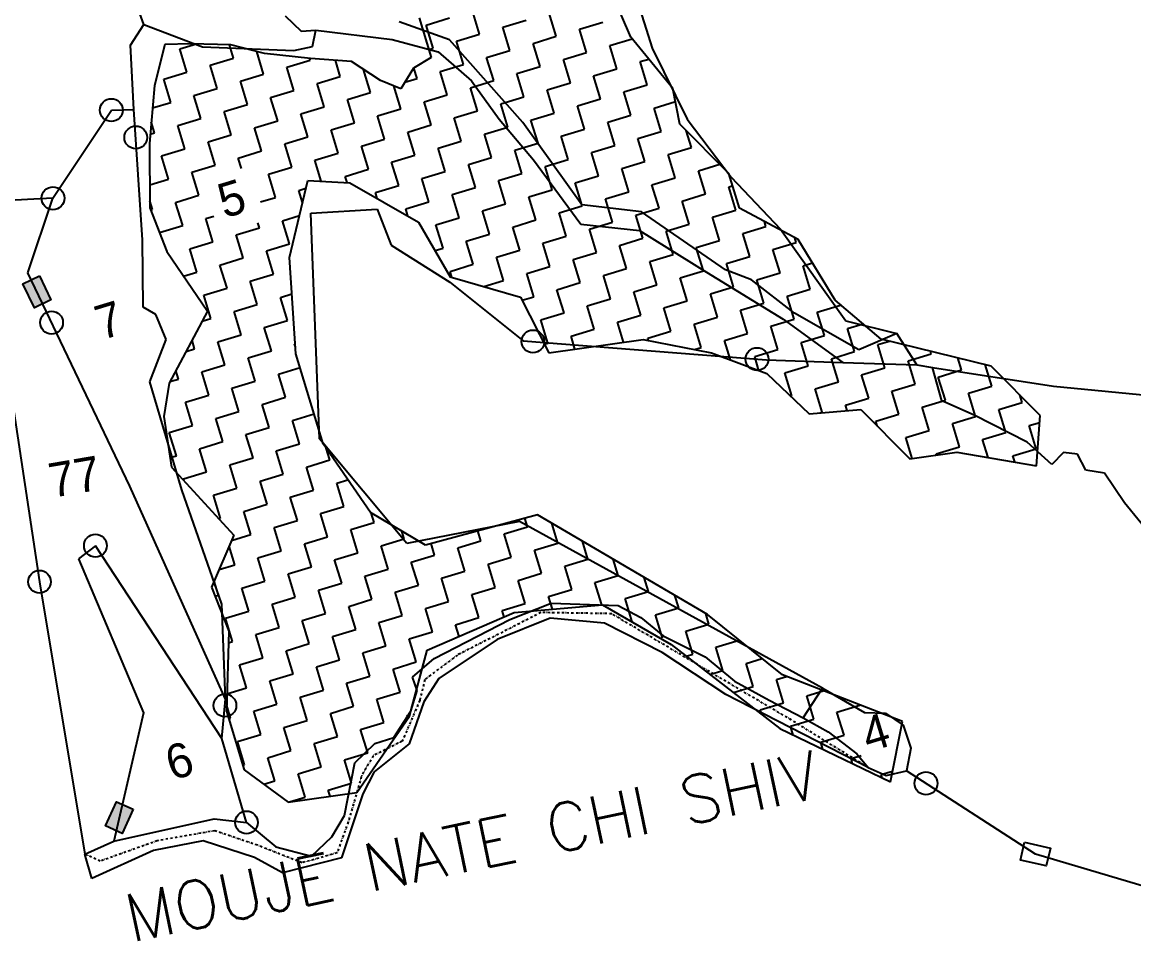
# Model space of a CAD drawing. Header units: metres. Extents: x 321628 to 324492, y 1843491 to 1846201.
# Drawn here: x 322036 to 322760, y 1843531 to 1844130 of the extents above; entities that cross this region are included whole.
import ezdxf

# ---------------------------------------------------------------- set-up
doc = ezdxf.new("R2010")
doc.units = ezdxf.units.M
doc.header["$LTSCALE"] = 0.3
doc.linetypes.add('DASHDOT', pattern=[1, 0.5, -0.25, 0, -0.25])
for name, color, linetype in [('OFF', 1, 'Continuous'), ('POLY_HATCH', 12, 'Continuous'), ('POLY_PARCEL', 6, 'Continuous'), ('POLY_WATER', 4, 'Continuous'), ('TEXT_MAPOUT', 7, 'Continuous'), ('TEXT_PARCEL', 7, 'Continuous'), ('V_BOUND_LINE', 7, 'Continuous'), ('V_BOUND_STREAM_LINE', 7, 'DASHDOT')]:
    doc.layers.add(name, color=color, linetype=linetype)
doc.styles.get("Standard").update_dxf_attribs({"font": 'simplex.shx'})
doc.styles.add('TEXT_MAP', font='', dxfattribs={"height": 2.5})
doc.styles.get('TEXT_MAP').set_extended_font_data('Kruti Dev 050')

msp = doc.modelspace()

# ---------------------------------------------------------------- hatches: boundary and pattern name
for points in [[(322043.55, 1843943.47), (322054.37, 1843948.64), (322046.89, 1843964.28), (322036.08, 1843959.11)], [(322089.83, 1843605.95), (322100.75, 1843601.02), (322107.88, 1843616.81), (322096.96, 1843621.74)]]:
    msp.add_hatch(color=256).paths.add_polyline_path(points)

# ---------------------------------------------------------------- linework, layer by layer
for points in [[(322046.89, 1843964.28), (322054.37, 1843948.64), (322043.55, 1843943.47), (322036.08, 1843959.11)], [(322107.88, 1843616.81), (322100.75, 1843601.02), (322089.83, 1843605.95), (322096.96, 1843621.74)], [(322688.76, 1843595.44), (322705.65, 1843591.6), (322702.99, 1843579.91), (322686.1, 1843583.76)]]:
    msp.add_lwpolyline(points, close=True)
for centre in [(322093.7, 1844072.33), (322109.62, 1844054.49), (322055.66, 1844014.88), (322054.78, 1843933.88), (322368.43, 1843921.62), (322514.45, 1843910.1), (322083.31, 1843788.56), (322046.89, 1843765.08), (322167.72, 1843684.49), (322624.57, 1843633.73), (322181.78, 1843608.27)]:
    msp.add_circle(centre, 7.42)
at = {"layer": 'OFF'}
msp.add_line((322080.92, 1843571.69), (322076.46, 1843587.62), dxfattribs=at)
at = {"layer": 'POLY_HATCH'}
for p, q in [((322432.27, 1844119.88), (322415.47, 1844159.09)), ((322294.39, 1844132.52), (322302.22, 1844106.68)), ((322128.48, 1844115.04), (322121.77, 1844088.4)), ((322145.31, 1844115.59), (322128.48, 1844115.04)), ((322171.6, 1844114.87), (322145.31, 1844115.59)), ((322193.58, 1844109.22), (322171.6, 1844114.87)), ((322459.67, 1844086.35), (322432.27, 1844119.88)), ((322223.51, 1844105.99), (322193.58, 1844109.22)), ((322250.19, 1844103.94), (322223.51, 1844105.99)), ((322302.22, 1844106.68), (322290.62, 1844099.55)), ((322269.14, 1844091.59), (322250.19, 1844103.94)), ((322290.62, 1844099.55), (322282.36, 1844086.19)), ((322282.36, 1844086.19), (322269.14, 1844091.59)), ((322121.77, 1844088.4), (322118.48, 1844050.49)), ((322464.24, 1844063.13), (322459.67, 1844086.35)), ((322496.15, 1844030.96), (322464.24, 1844063.13)), ((322118.48, 1844050.49), (322118.81, 1844008.75)), ((322209.8, 1843976.21), (322221.65, 1844026.55)), ((322221.65, 1844026.55), (322249.19, 1844025.05)), ((322502.98, 1844008.42), (322496.15, 1844030.96)), ((322249.19, 1844025.05), (322293.95, 1843999.24)), ((322118.81, 1844008.75), (322129.94, 1843980.13)), ((322541.18, 1843988), (322502.98, 1844008.42)), ((322293.95, 1843999.24), (322314.58, 1843963.66)), ((322565.43, 1843948.59), (322541.18, 1843988)), ((322129.94, 1843980.13), (322156.45, 1843941.41)), ((322214.02, 1843913.51), (322209.8, 1843976.21)), ((322314.58, 1843963.66), (322360.44, 1843950.48)), ((322360.44, 1843950.48), (322378.82, 1843914.21)), ((322595.29, 1843923.18), (322565.43, 1843948.59)), ((322156.45, 1843941.41), (322131.28, 1843894.41)), ((322378.82, 1843914.21), (322440.2, 1843922.96)), ((322440.2, 1843922.96), (322484.7, 1843914.29)), ((322667.13, 1843905.57), (322595.29, 1843923.18)), ((322231.77, 1843854.9), (322214.02, 1843913.51)), ((322484.7, 1843914.29), (322520.85, 1843900.63)), ((322699.04, 1843873.4), (322667.13, 1843905.57)), ((322520.85, 1843900.63), (322548.46, 1843874.54)), ((322131.28, 1843894.41), (322127.88, 1843872.65)), ((322548.46, 1843874.54), (322582.09, 1843877.35)), ((322582.09, 1843877.35), (322614, 1843845.18)), ((322127.88, 1843872.65), (322132.93, 1843839.73)), ((322696.63, 1843840.68), (322699.04, 1843873.4)), ((322262.58, 1843810.1), (322231.77, 1843854.9)), ((322614, 1843845.18), (322644.69, 1843849.55)), ((322644.69, 1843849.55), (322696.63, 1843840.68)), ((322132.93, 1843839.73), (322173.45, 1843795.4)), ((322298.53, 1843789), (322262.58, 1843810.1)), ((322371.4, 1843808.61), (322298.53, 1843789)), ((322482.18, 1843743.73), (322371.4, 1843808.61)), ((322173.45, 1843795.4), (322159.08, 1843761.52)), ((322159.08, 1843761.52), (322170.21, 1843732.9)), ((322299.6, 1843720.42), (322356.2, 1843744.95)), ((322356.2, 1843744.95), (322413.76, 1843750.08)), ((322413.76, 1843750.08), (322458.52, 1843724.26)), ((322531.04, 1843704.39), (322482.18, 1843743.73)), ((322170.21, 1843732.9), (322168.76, 1843680.79)), ((322458.52, 1843724.26), (322529.31, 1843669.42)), ((322287.96, 1843677.52), (322299.6, 1843720.42)), ((322609.22, 1843673.94), (322531.04, 1843704.39)), ((322168.76, 1843680.79), (322180.36, 1843642.47)), ((322253.77, 1843627.79), (322287.96, 1843677.52)), ((322601.41, 1843634.66), (322609.22, 1843673.94)), ((322529.31, 1843669.42), (322601.41, 1843634.66)), ((322180.36, 1843642.47), (322208.86, 1843621.57)), ((322208.86, 1843621.57), (322253.77, 1843627.79))]:
    msp.add_line(p, q, dxfattribs=at)
at = {"layer": 'POLY_HATCH', "linetype": 'Continuous'}
for p, q in [((322333.71, 1844121.78), (322329.12, 1844136.91)), ((322383.68, 1844120.4), (322379.1, 1844135.53)), ((322298.86, 1844127.74), (322313.99, 1844132.33)), ((322303.44, 1844112.61), (322298.86, 1844127.74)), ((322348.84, 1844126.36), (322363.97, 1844130.94)), ((322398.81, 1844124.98), (322413.95, 1844129.56)), ((322318.58, 1844117.19), (322333.71, 1844121.78)), ((322353.42, 1844111.23), (322348.84, 1844126.36)), ((322368.55, 1844115.81), (322383.68, 1844120.4)), ((322403.4, 1844109.85), (322398.81, 1844124.98)), ((322138.38, 1844112.17), (322149.3, 1844115.48)), ((322173.23, 1844106.21), (322170.6, 1844114.89)), ((322323.16, 1844102.06), (322318.58, 1844117.19)), ((322373.14, 1844100.68), (322368.55, 1844115.81)), ((322418.53, 1844114.43), (322433.12, 1844118.85)), ((322423.11, 1844099.3), (322418.53, 1844114.43)), ((322142.97, 1844097.04), (322138.38, 1844112.17)), ((322158.1, 1844101.62), (322173.23, 1844106.21)), ((322192.94, 1844095.66), (322188.43, 1844110.54)), ((322223.21, 1844104.83), (322222.83, 1844106.07)), ((322300.67, 1844111.77), (322303.44, 1844112.61)), ((322338.29, 1844106.65), (322353.42, 1844111.23)), ((322342.87, 1844091.52), (322338.29, 1844106.65)), ((322388.27, 1844105.27), (322403.4, 1844109.85)), ((322162.68, 1844086.49), (322158.1, 1844101.62)), ((322208.07, 1844100.24), (322223.21, 1844104.83)), ((322212.66, 1844085.11), (322208.07, 1844100.24)), ((322242.92, 1844094.28), (322239.75, 1844104.75)), ((322262.63, 1844083.73), (322258.07, 1844098.81)), ((322292.9, 1844092.9), (322290.84, 1844099.68)), ((322308.03, 1844097.48), (322323.16, 1844102.06)), ((322358, 1844096.1), (322373.14, 1844100.68)), ((322392.85, 1844090.13), (322388.27, 1844105.27)), ((322407.98, 1844094.72), (322423.11, 1844099.3)), ((322438.24, 1844103.88), (322443.94, 1844105.61)), ((322442.83, 1844088.75), (322438.24, 1844103.88)), ((322127.84, 1844092.46), (322142.97, 1844097.04)), ((322132.42, 1844077.33), (322127.84, 1844092.46)), ((322177.81, 1844091.08), (322192.94, 1844095.66)), ((322227.79, 1844089.7), (322242.92, 1844094.28)), ((322285.03, 1844090.52), (322292.9, 1844092.9)), ((322312.61, 1844082.35), (322308.03, 1844097.48)), ((322327.74, 1844086.93), (322342.87, 1844091.52)), ((322362.59, 1844080.97), (322358, 1844096.1)), ((322412.56, 1844079.59), (322407.98, 1844094.72)), ((322147.55, 1844081.91), (322162.68, 1844086.49)), ((322182.4, 1844075.95), (322177.81, 1844091.08)), ((322197.53, 1844080.53), (322212.66, 1844085.11)), ((322232.37, 1844074.56), (322227.79, 1844089.7)), ((322282.35, 1844073.18), (322277.85, 1844088.03)), ((322332.32, 1844071.8), (322327.74, 1844086.93)), ((322377.72, 1844085.55), (322392.85, 1844090.13)), ((322382.3, 1844070.42), (322377.72, 1844085.55)), ((322427.69, 1844084.17), (322442.83, 1844088.75)), ((322432.28, 1844069.04), (322427.69, 1844084.17)), ((322120.5, 1844073.72), (322132.42, 1844077.33)), ((322152.13, 1844066.78), (322147.55, 1844081.91)), ((322202.11, 1844065.4), (322197.53, 1844080.53)), ((322247.5, 1844079.15), (322262.63, 1844083.73)), ((322252.09, 1844064.02), (322247.5, 1844079.15)), ((322297.48, 1844077.77), (322312.61, 1844082.35)), ((322302.06, 1844062.64), (322297.48, 1844077.77)), ((322347.46, 1844076.38), (322362.59, 1844080.97)), ((322397.43, 1844075), (322412.56, 1844079.59)), ((322447.41, 1844073.62), (322461.35, 1844077.84)), ((322167.26, 1844071.36), (322182.4, 1844075.95)), ((322171.85, 1844056.23), (322167.26, 1844071.36)), ((322217.24, 1844069.98), (322232.37, 1844074.56)), ((322221.82, 1844054.85), (322217.24, 1844069.98)), ((322267.22, 1844068.6), (322282.35, 1844073.18)), ((322317.19, 1844067.22), (322332.32, 1844071.8)), ((322352.04, 1844061.25), (322347.46, 1844076.38)), ((322367.17, 1844065.84), (322382.3, 1844070.42)), ((322402.02, 1844059.87), (322397.43, 1844075)), ((322451.99, 1844058.49), (322447.41, 1844073.62)), ((322121.87, 1844057.61), (322119.72, 1844064.72)), ((322137, 1844062.2), (322152.13, 1844066.78)), ((322186.98, 1844060.81), (322202.11, 1844065.4)), ((322236.96, 1844059.43), (322252.09, 1844064.02)), ((322271.8, 1844053.47), (322267.22, 1844068.6)), ((322286.93, 1844058.05), (322302.06, 1844062.64)), ((322321.78, 1844052.09), (322317.19, 1844067.22)), ((322371.75, 1844050.71), (322367.17, 1844065.84)), ((322417.15, 1844064.46), (322432.28, 1844069.04)), ((322421.73, 1844049.32), (322417.15, 1844064.46)), ((322119.02, 1844056.75), (322121.87, 1844057.61)), ((322141.59, 1844047.07), (322137, 1844062.2)), ((322156.72, 1844051.65), (322171.85, 1844056.23)), ((322191.56, 1844045.68), (322186.98, 1844060.81)), ((322241.54, 1844044.3), (322236.96, 1844059.43)), ((322291.51, 1844042.92), (322286.93, 1844058.05)), ((322336.91, 1844056.67), (322352.04, 1844061.25)), ((322341.49, 1844041.54), (322336.91, 1844056.67)), ((322386.88, 1844055.29), (322402.02, 1844059.87)), ((322391.47, 1844040.16), (322386.88, 1844055.29)), ((322436.86, 1844053.91), (322451.99, 1844058.49)), ((322471.71, 1844047.94), (322468.37, 1844058.97)), ((322161.3, 1844036.52), (322156.72, 1844051.65)), ((322206.69, 1844050.27), (322221.82, 1844054.85)), ((322211.28, 1844035.14), (322206.69, 1844050.27)), ((322256.67, 1844048.89), (322271.8, 1844053.47)), ((322261.25, 1844033.75), (322256.67, 1844048.89)), ((322306.65, 1844047.5), (322321.78, 1844052.09)), ((322356.62, 1844046.12), (322371.75, 1844050.71)), ((322406.6, 1844044.74), (322421.73, 1844049.32)), ((322441.44, 1844038.78), (322436.86, 1844053.91)), ((322456.58, 1844043.36), (322471.71, 1844047.94)), ((322126.45, 1844042.48), (322141.59, 1844047.07)), ((322131.04, 1844027.35), (322126.45, 1844042.48)), ((322176.43, 1844041.1), (322191.56, 1844045.68)), ((322178.47, 1844034.38), (322176.43, 1844041.1)), ((322226.41, 1844039.72), (322241.54, 1844044.3)), ((322276.38, 1844038.34), (322291.51, 1844042.92)), ((322311.23, 1844032.37), (322306.65, 1844047.5)), ((322326.36, 1844036.96), (322341.49, 1844041.54)), ((322361.21, 1844030.99), (322356.62, 1844046.12)), ((322411.18, 1844029.61), (322406.6, 1844044.74)), ((322461.16, 1844028.23), (322456.58, 1844043.36)), ((322146.17, 1844031.93), (322161.3, 1844036.52)), ((322196.15, 1844030.55), (322211.28, 1844035.14)), ((322230.54, 1844026.07), (322226.41, 1844039.72)), ((322246.12, 1844029.17), (322261.25, 1844033.75)), ((322280.97, 1844023.21), (322276.38, 1844038.34)), ((322330.94, 1844021.83), (322326.36, 1844036.96)), ((322376.34, 1844035.57), (322391.47, 1844040.16)), ((322380.92, 1844020.44), (322376.34, 1844035.57)), ((322426.31, 1844034.19), (322441.44, 1844038.78)), ((322430.9, 1844019.06), (322426.31, 1844034.19)), ((322476.29, 1844032.81), (322490.15, 1844037.01)), ((322118.69, 1844023.61), (322131.04, 1844027.35)), ((322150.75, 1844016.8), (322146.17, 1844031.93)), ((322200.73, 1844015.42), (322196.15, 1844030.55)), ((322247.34, 1844025.16), (322246.12, 1844029.17)), ((322296.1, 1844027.79), (322311.23, 1844032.37)), ((322300.68, 1844012.66), (322296.1, 1844027.79)), ((322346.07, 1844026.41), (322361.21, 1844030.99)), ((322350.66, 1844011.28), (322346.07, 1844026.41)), ((322396.05, 1844025.03), (322411.18, 1844029.61)), ((322446.03, 1844023.65), (322461.16, 1844028.23)), ((322480.87, 1844017.68), (322476.29, 1844032.81)), ((322215.86, 1844020), (322220.43, 1844021.39)), ((322218.25, 1844012.11), (322215.86, 1844020)), ((322265.84, 1844018.62), (322280.97, 1844023.21)), ((322315.81, 1844017.24), (322330.94, 1844021.83)), ((322365.79, 1844015.86), (322380.92, 1844020.44)), ((322400.63, 1844009.9), (322396.05, 1844025.03)), ((322415.77, 1844014.48), (322430.9, 1844019.06)), ((322450.61, 1844008.51), (322446.03, 1844023.65)), ((322496, 1844022.26), (322498.55, 1844023.04)), ((322500.59, 1844007.13), (322496, 1844022.26)), ((322120.49, 1844007.64), (322118.77, 1844013.31)), ((322135.62, 1844012.22), (322150.75, 1844016.8)), ((322140.2, 1843997.09), (322135.62, 1844012.22)), ((322190.97, 1844012.46), (322200.73, 1844015.42)), ((322267, 1844014.79), (322265.84, 1844018.62)), ((322285.55, 1844008.08), (322300.68, 1844012.66)), ((322320.4, 1844002.11), (322315.81, 1844017.24)), ((322370.37, 1844000.73), (322365.79, 1844015.86)), ((322420.35, 1843999.35), (322415.77, 1844014.48)), ((322465.74, 1844013.1), (322480.87, 1844017.68)), ((322470.33, 1843997.97), (322465.74, 1844013.1)), ((322119.37, 1844007.3), (322120.49, 1844007.64)), ((322287.01, 1844003.24), (322285.55, 1844008.08)), ((322335.53, 1844006.69), (322350.66, 1844011.28)), ((322340.11, 1843991.56), (322335.53, 1844006.69)), ((322385.5, 1844005.31), (322400.63, 1844009.9)), ((322390.09, 1843990.18), (322385.5, 1844005.31)), ((322435.48, 1844003.93), (322450.61, 1844008.51)), ((322485.46, 1844002.55), (322500.59, 1844007.13)), ((322155.34, 1844001.67), (322160.4, 1844003.21)), ((322159.92, 1843986.54), (322155.34, 1844001.67)), ((322190.18, 1843995.71), (322189.23, 1843998.83)), ((322205.31, 1844000.29), (322216.25, 1844003.6)), ((322209.89, 1843985.16), (322205.31, 1844000.29)), ((322305.26, 1843997.53), (322320.4, 1844002.11)), ((322309.85, 1843982.4), (322305.26, 1843997.53)), ((322355.24, 1843996.15), (322370.37, 1844000.73)), ((322405.22, 1843994.76), (322420.35, 1843999.35)), ((322440.06, 1843988.8), (322435.48, 1844003.93)), ((322455.19, 1843993.38), (322470.33, 1843997.97)), ((322490.04, 1843987.42), (322485.46, 1844002.55)), ((322520.3, 1843996.58), (322519.37, 1843999.66)), ((322125.12, 1843992.52), (322140.2, 1843997.09)), ((322175.05, 1843991.12), (322190.18, 1843995.71)), ((322179.63, 1843975.99), (322175.05, 1843991.12)), ((322324.98, 1843986.98), (322340.11, 1843991.56)), ((322359.82, 1843981.01), (322355.24, 1843996.15)), ((322374.96, 1843985.6), (322390.09, 1843990.18)), ((322409.8, 1843979.63), (322405.22, 1843994.76)), ((322459.78, 1843978.25), (322455.19, 1843993.38)), ((322505.17, 1843992), (322520.3, 1843996.58)), ((322509.75, 1843976.87), (322505.17, 1843992)), ((322144.79, 1843981.96), (322159.92, 1843986.54)), ((322194.76, 1843980.58), (322209.89, 1843985.16)), ((322329.56, 1843971.85), (322324.98, 1843986.98)), ((322379.54, 1843970.47), (322374.96, 1843985.6)), ((322424.93, 1843984.22), (322440.06, 1843988.8)), ((322429.52, 1843969.09), (322424.93, 1843984.22)), ((322474.91, 1843982.84), (322490.04, 1843987.42)), ((322479.49, 1843967.7), (322474.91, 1843982.84)), ((322524.88, 1843981.45), (322540.02, 1843986.04)), ((322540.02, 1843986.04), (322539.08, 1843989.12)), ((322149.37, 1843966.83), (322144.79, 1843981.96)), ((322164.5, 1843971.41), (322179.63, 1843975.99)), ((322199.35, 1843965.44), (322194.76, 1843980.58)), ((322304.63, 1843980.82), (322309.85, 1843982.4)), ((322344.69, 1843976.43), (322359.82, 1843981.01)), ((322349.28, 1843961.3), (322344.69, 1843976.43)), ((322394.67, 1843975.05), (322409.8, 1843979.63)), ((322444.65, 1843973.67), (322459.78, 1843978.25)), ((322494.62, 1843972.29), (322509.75, 1843976.87)), ((322529.47, 1843966.32), (322524.88, 1843981.45)), ((322169.08, 1843956.28), (322164.5, 1843971.41)), ((322314.43, 1843967.27), (322329.56, 1843971.85)), ((322364.41, 1843965.88), (322379.54, 1843970.47)), ((322399.25, 1843959.92), (322394.67, 1843975.05)), ((322414.38, 1843964.5), (322429.52, 1843969.09)), ((322449.23, 1843958.54), (322444.65, 1843973.67)), ((322499.21, 1843957.16), (322494.62, 1843972.29)), ((322544.6, 1843970.91), (322550.58, 1843972.72)), ((322549.18, 1843955.77), (322544.6, 1843970.91)), ((322140.82, 1843964.24), (322149.37, 1843966.83)), ((322184.22, 1843960.86), (322199.35, 1843965.44)), ((322315.61, 1843963.36), (322314.43, 1843967.27)), ((322336.38, 1843957.39), (322349.28, 1843961.3)), ((322368.99, 1843950.75), (322364.41, 1843965.88)), ((322418.97, 1843949.37), (322414.38, 1843964.5)), ((322464.36, 1843963.12), (322479.49, 1843967.7)), ((322468.94, 1843947.99), (322464.36, 1843963.12)), ((322514.34, 1843961.74), (322529.47, 1843966.32)), ((322518.92, 1843946.61), (322514.34, 1843961.74)), ((322153.95, 1843951.7), (322169.08, 1843956.28)), ((322188.8, 1843945.73), (322184.22, 1843960.86)), ((322384.12, 1843955.34), (322399.25, 1843959.92)), ((322388.71, 1843940.2), (322384.12, 1843955.34)), ((322434.1, 1843953.95), (322449.23, 1843958.54)), ((322438.68, 1843938.82), (322434.1, 1843953.95)), ((322484.07, 1843952.57), (322499.21, 1843957.16)), ((322534.05, 1843951.19), (322549.18, 1843955.77)), ((322158.54, 1843936.56), (322153.95, 1843951.7)), ((322203.93, 1843950.31), (322211.39, 1843952.57)), ((322208.51, 1843935.18), (322203.93, 1843950.31)), ((322361.46, 1843948.47), (322368.99, 1843950.75)), ((322403.84, 1843944.79), (322418.97, 1843949.37)), ((322453.81, 1843943.41), (322468.94, 1843947.99)), ((322488.66, 1843937.44), (322484.07, 1843952.57)), ((322503.79, 1843942.03), (322518.92, 1843946.61)), ((322538.63, 1843936.06), (322534.05, 1843951.19)), ((322173.67, 1843941.15), (322188.8, 1843945.73)), ((322178.25, 1843926.02), (322173.67, 1843941.15)), ((322373.57, 1843935.62), (322388.71, 1843940.2)), ((322408.42, 1843929.66), (322403.84, 1843944.79)), ((322458.4, 1843928.28), (322453.81, 1843943.41)), ((322508.37, 1843926.89), (322503.79, 1843942.03)), ((322553.77, 1843940.64), (322568.9, 1843945.23)), ((322558.35, 1843925.51), (322553.77, 1843940.64)), ((322568.9, 1843945.23), (322568.73, 1843945.79)), ((322152.95, 1843934.87), (322158.54, 1843936.56)), ((322193.38, 1843930.6), (322208.51, 1843935.18)), ((322378.16, 1843920.49), (322373.57, 1843935.62)), ((322423.55, 1843934.24), (322438.68, 1843938.82)), ((322427.52, 1843921.15), (322423.55, 1843934.24)), ((322473.53, 1843932.86), (322488.66, 1843937.44)), ((322478.11, 1843917.73), (322473.53, 1843932.86)), ((322523.5, 1843931.48), (322538.63, 1843936.06)), ((322573.48, 1843930.1), (322583.57, 1843933.15)), ((322163.12, 1843921.43), (322178.25, 1843926.02)), ((322197.97, 1843915.47), (322193.38, 1843930.6)), ((322393.29, 1843925.07), (322408.42, 1843929.66)), ((322395.84, 1843916.64), (322393.29, 1843925.07)), ((322443.26, 1843923.69), (322458.4, 1843928.28)), ((322493.24, 1843922.31), (322508.37, 1843926.89)), ((322528.09, 1843916.35), (322523.5, 1843931.48)), ((322543.22, 1843920.93), (322558.35, 1843925.51)), ((322578.06, 1843914.96), (322573.48, 1843930.1)), ((322147.99, 1843916.85), (322146.29, 1843922.45)), ((322167.7, 1843906.3), (322163.12, 1843921.43)), ((322213.1, 1843920.05), (322213.57, 1843920.2)), ((322213.72, 1843918), (322213.1, 1843920.05)), ((322375.97, 1843919.83), (322378.16, 1843920.49)), ((322443.69, 1843922.28), (322443.26, 1843923.69)), ((322473.78, 1843916.42), (322478.11, 1843917.73)), ((322497.09, 1843909.61), (322493.24, 1843922.31)), ((322547.8, 1843905.8), (322543.22, 1843920.93)), ((322593.19, 1843919.55), (322600.76, 1843921.84)), ((322597.78, 1843904.42), (322593.19, 1843919.55)), ((322142.39, 1843915.15), (322147.99, 1843916.85)), ((322182.83, 1843910.89), (322197.97, 1843915.47)), ((322187.42, 1843895.75), (322182.83, 1843910.89)), ((322512.96, 1843911.76), (322528.09, 1843916.35)), ((322515.74, 1843902.56), (322512.96, 1843911.76)), ((322562.93, 1843910.38), (322578.06, 1843914.96)), ((322567.52, 1843895.25), (322562.93, 1843910.38)), ((322612.91, 1843909), (322628.04, 1843913.58)), ((322628.04, 1843913.58), (322627.53, 1843915.28)), ((322647.75, 1843903.04), (322645.37, 1843910.9)), ((322152.57, 1843901.72), (322167.7, 1843906.3)), ((322202.55, 1843900.34), (322216.71, 1843904.63)), ((322532.67, 1843901.22), (322547.8, 1843905.8)), ((322582.65, 1843899.83), (322597.78, 1843904.42)), ((322617.49, 1843893.87), (322612.91, 1843909)), ((322667.47, 1843892.49), (322663.22, 1843906.53)), ((322131.82, 1843895.43), (322137.44, 1843897.14)), ((322137.44, 1843897.14), (322135.74, 1843902.75)), ((322157.16, 1843886.59), (322152.57, 1843901.72)), ((322207.13, 1843885.21), (322202.55, 1843900.34)), ((322537.25, 1843886.08), (322532.67, 1843901.22)), ((322587.23, 1843884.7), (322582.65, 1843899.83)), ((322632.62, 1843898.45), (322647.75, 1843903.04)), ((322637.21, 1843883.32), (322632.62, 1843898.45)), ((322172.29, 1843891.17), (322187.42, 1843895.75)), ((322176.87, 1843876.04), (322172.29, 1843891.17)), ((322552.38, 1843890.67), (322567.52, 1843895.25)), ((322556.97, 1843875.54), (322552.38, 1843890.67)), ((322602.36, 1843889.29), (322617.49, 1843893.87)), ((322606.94, 1843874.15), (322602.36, 1843889.29)), ((322652.34, 1843887.9), (322667.47, 1843892.49)), ((322142.02, 1843882), (322157.16, 1843886.59)), ((322146.61, 1843866.87), (322142.02, 1843882)), ((322192, 1843880.62), (322207.13, 1843885.21)), ((322536.49, 1843885.85), (322537.25, 1843886.08)), ((322572.1, 1843880.12), (322587.23, 1843884.7)), ((322622.07, 1843878.74), (322637.21, 1843883.32)), ((322656.92, 1843872.77), (322652.34, 1843887.9)), ((322672.05, 1843877.36), (322687.18, 1843881.94)), ((322687.18, 1843881.94), (322685.7, 1843886.85)), ((322161.74, 1843871.46), (322176.87, 1843876.04)), ((322196.58, 1843865.49), (322192, 1843880.62)), ((322211.72, 1843870.08), (322225.88, 1843874.36)), ((322555.67, 1843875.14), (322556.97, 1843875.54)), ((322573.16, 1843876.6), (322572.1, 1843880.12)), ((322591.81, 1843869.57), (322606.94, 1843874.15)), ((322626.66, 1843863.61), (322622.07, 1843878.74)), ((322676.63, 1843862.23), (322672.05, 1843877.36)), ((322131.48, 1843862.29), (322146.61, 1843866.87)), ((322166.32, 1843856.33), (322161.74, 1843871.46)), ((322216.3, 1843854.94), (322211.72, 1843870.08)), ((322592.7, 1843866.65), (322591.81, 1843869.57)), ((322641.79, 1843868.19), (322656.92, 1843872.77)), ((322646.37, 1843853.06), (322641.79, 1843868.19)), ((322691.77, 1843866.81), (322698.71, 1843868.91)), ((322136.06, 1843847.16), (322131.48, 1843862.29)), ((322181.45, 1843860.91), (322196.58, 1843865.49)), ((322186.04, 1843845.78), (322181.45, 1843860.91)), ((322611.53, 1843859.02), (322626.66, 1843863.61)), ((322661.5, 1843857.64), (322676.63, 1843862.23)), ((322696.35, 1843851.68), (322691.77, 1843866.81)), ((322151.19, 1843851.74), (322166.32, 1843856.33)), ((322201.17, 1843850.36), (322216.3, 1843854.94)), ((322615.65, 1843845.41), (322611.53, 1843859.02)), ((322631.24, 1843848.48), (322646.37, 1843853.06)), ((322665, 1843846.08), (322661.5, 1843857.64)), ((322131.98, 1843845.92), (322136.06, 1843847.16)), ((322155.77, 1843836.61), (322151.19, 1843851.74)), ((322170.91, 1843841.19), (322186.04, 1843845.78)), ((322205.75, 1843835.23), (322201.17, 1843850.36)), ((322236.01, 1843844.4), (322233.66, 1843852.15)), ((322631.48, 1843847.67), (322631.24, 1843848.48)), ((322681.22, 1843847.09), (322696.35, 1843851.68)), ((322682.43, 1843843.11), (322681.22, 1843847.09)), ((322175.49, 1843826.06), (322170.91, 1843841.19)), ((322220.88, 1843839.81), (322236.01, 1843844.4)), ((322225.46, 1843824.68), (322220.88, 1843839.81)), ((322140.64, 1843832.03), (322155.77, 1843836.61)), ((322140.98, 1843830.92), (322140.64, 1843832.03)), ((322190.62, 1843830.65), (322205.75, 1843835.23)), ((322195.2, 1843815.52), (322190.62, 1843830.65)), ((322240.6, 1843829.27), (322247.88, 1843831.47)), ((322160.36, 1843821.48), (322175.49, 1843826.06)), ((322210.33, 1843820.1), (322225.46, 1843824.68)), ((322245.18, 1843814.13), (322240.6, 1843829.27)), ((322164.94, 1843806.35), (322160.36, 1843821.48)), ((322214.92, 1843804.97), (322210.33, 1843820.1)), ((322180.07, 1843810.93), (322195.2, 1843815.52)), ((322184.65, 1843795.8), (322180.07, 1843810.93)), ((322230.05, 1843809.55), (322245.18, 1843814.13)), ((322234.63, 1843794.42), (322230.05, 1843809.55)), ((322264.89, 1843803.59), (322262.99, 1843809.86)), ((322163.77, 1843805.99), (322164.94, 1843806.35)), ((322199.79, 1843800.38), (322214.92, 1843804.97)), ((322249.76, 1843799), (322264.89, 1843803.59)), ((322364.85, 1843800.82), (322363.16, 1843806.39)), ((322384.56, 1843790.28), (322380.65, 1843803.19)), ((322171.99, 1843791.96), (322184.65, 1843795.8)), ((322204.37, 1843785.25), (322199.79, 1843800.38)), ((322219.5, 1843789.84), (322234.63, 1843794.42)), ((322254.35, 1843783.87), (322249.76, 1843799)), ((322284.61, 1843793.04), (322283.09, 1843798.06)), ((322334.58, 1843791.66), (322332.61, 1843798.17)), ((322349.72, 1843796.24), (322364.85, 1843800.82)), ((322354.3, 1843781.11), (322349.72, 1843796.24)), ((322174.11, 1843776.09), (322170.42, 1843788.26)), ((322224.08, 1843774.71), (322219.5, 1843789.84)), ((322269.48, 1843788.46), (322284.61, 1843793.04)), ((322274.06, 1843773.32), (322269.48, 1843788.46)), ((322304.32, 1843782.49), (322302.06, 1843789.95)), ((322319.45, 1843787.07), (322334.58, 1843791.66)), ((322369.43, 1843785.69), (322384.56, 1843790.28)), ((322404.28, 1843779.73), (322400.73, 1843791.43)), ((322189.24, 1843780.67), (322204.37, 1843785.25)), ((322193.82, 1843765.54), (322189.24, 1843780.67)), ((322239.21, 1843779.29), (322254.35, 1843783.87)), ((322289.19, 1843777.91), (322304.32, 1843782.49)), ((322324.04, 1843771.94), (322319.45, 1843787.07)), ((322339.17, 1843776.53), (322354.3, 1843781.11)), ((322374.01, 1843770.56), (322369.43, 1843785.69)), ((322163.95, 1843773.01), (322174.11, 1843776.09)), ((322208.95, 1843770.12), (322224.08, 1843774.71)), ((322243.8, 1843764.16), (322239.21, 1843779.29)), ((322258.93, 1843768.74), (322274.06, 1843773.32)), ((322293.77, 1843762.78), (322289.19, 1843777.91)), ((322343.75, 1843761.39), (322339.17, 1843776.53)), ((322389.14, 1843775.14), (322404.28, 1843779.73)), ((322393.73, 1843760.01), (322389.14, 1843775.14)), ((322423.99, 1843769.18), (322420.81, 1843779.67)), ((322163.56, 1843756.37), (322160.78, 1843765.54)), ((322178.69, 1843760.96), (322193.82, 1843765.54)), ((322213.54, 1843754.99), (322208.95, 1843770.12)), ((322263.51, 1843753.61), (322258.93, 1843768.74)), ((322308.91, 1843767.36), (322324.04, 1843771.94)), ((322313.49, 1843752.23), (322308.91, 1843767.36)), ((322358.88, 1843765.98), (322374.01, 1843770.56)), ((322363.46, 1843750.85), (322358.88, 1843765.98)), ((322408.86, 1843764.6), (322423.99, 1843769.18)), ((322443.7, 1843758.63), (322440.89, 1843767.91)), ((322183.27, 1843745.82), (322178.69, 1843760.96)), ((322228.67, 1843759.57), (322243.8, 1843764.16)), ((322233.25, 1843744.44), (322228.67, 1843759.57)), ((322278.64, 1843758.19), (322293.77, 1843762.78)), ((322283.23, 1843743.06), (322278.64, 1843758.19)), ((322328.62, 1843756.81), (322343.75, 1843761.39)), ((322378.6, 1843755.43), (322393.73, 1843760.01)), ((322413.27, 1843750.03), (322408.86, 1843764.6)), ((322428.57, 1843754.05), (322443.7, 1843758.63)), ((322161.34, 1843755.7), (322163.56, 1843756.37)), ((322198.4, 1843750.41), (322213.54, 1843754.99)), ((322248.38, 1843749.03), (322263.51, 1843753.61)), ((322298.36, 1843747.65), (322313.49, 1843752.23)), ((322333.2, 1843741.68), (322328.62, 1843756.81)), ((322381.1, 1843747.16), (322378.6, 1843755.43)), ((322433.16, 1843738.92), (322428.57, 1843754.05)), ((322463.42, 1843748.08), (322460.98, 1843756.15)), ((322168.14, 1843741.24), (322183.27, 1843745.82)), ((322202.99, 1843735.28), (322198.4, 1843750.41)), ((322218.12, 1843739.86), (322233.25, 1843744.44)), ((322252.96, 1843733.9), (322248.38, 1843749.03)), ((322302.94, 1843732.51), (322298.36, 1843747.65)), ((322348.33, 1843746.26), (322363.46, 1843750.85)), ((322349.6, 1843742.08), (322348.33, 1843746.26)), ((322448.29, 1843743.5), (322463.42, 1843748.08)), ((322483.13, 1843737.54), (322481.06, 1843744.39)), ((322172.73, 1843726.11), (322168.14, 1843741.24)), ((322222.7, 1843724.73), (322218.12, 1843739.86)), ((322268.1, 1843738.48), (322283.23, 1843743.06)), ((322272.68, 1843723.35), (322268.1, 1843738.48)), ((322318.07, 1843737.1), (322333.2, 1843741.68)), ((322320.39, 1843729.43), (322318.07, 1843737.1)), ((322433.12, 1843738.91), (322433.16, 1843738.92)), ((322452.87, 1843728.37), (322448.29, 1843743.5)), ((322468, 1843732.95), (322483.13, 1843737.54)), ((322187.86, 1843730.69), (322202.99, 1843735.28)), ((322192.44, 1843715.56), (322187.86, 1843730.69)), ((322237.83, 1843729.31), (322252.96, 1843733.9)), ((322242.42, 1843714.18), (322237.83, 1843729.31)), ((322287.81, 1843727.93), (322302.94, 1843732.51)), ((322472.58, 1843717.82), (322468, 1843732.95)), ((322170, 1843725.28), (322172.73, 1843726.11)), ((322207.57, 1843720.15), (322222.7, 1843724.73)), ((322257.55, 1843718.76), (322272.68, 1843723.35)), ((322292.39, 1843712.8), (322287.81, 1843727.93)), ((322451.9, 1843728.08), (322452.87, 1843728.37)), ((322487.72, 1843722.41), (322502.85, 1843726.99)), ((322492.3, 1843707.27), (322487.72, 1843722.41)), ((322502.85, 1843726.99), (322502.81, 1843727.12)), ((322177.31, 1843710.98), (322192.44, 1843715.56)), ((322212.15, 1843705.01), (322207.57, 1843720.15)), ((322262.13, 1843703.63), (322257.55, 1843718.76)), ((322468.45, 1843716.57), (322472.58, 1843717.82)), ((322507.43, 1843711.86), (322517.84, 1843715.01)), ((322181.89, 1843695.85), (322177.31, 1843710.98)), ((322227.29, 1843709.6), (322242.42, 1843714.18)), ((322231.87, 1843694.47), (322227.29, 1843709.6)), ((322277.26, 1843708.22), (322292.39, 1843712.8)), ((322281.84, 1843693.09), (322277.26, 1843708.22)), ((322512.01, 1843696.73), (322507.43, 1843711.86)), ((322197.02, 1843700.43), (322212.15, 1843705.01)), ((322201.61, 1843685.3), (322197.02, 1843700.43)), ((322247, 1843699.05), (322262.13, 1843703.63)), ((322483.78, 1843704.69), (322492.3, 1843707.27)), ((322527.14, 1843701.31), (322533.78, 1843703.32)), ((322531.73, 1843686.18), (322527.14, 1843701.31)), ((322169.07, 1843691.96), (322181.89, 1843695.85)), ((322216.74, 1843689.88), (322231.87, 1843694.47)), ((322251.58, 1843683.92), (322247, 1843699.05)), ((322266.71, 1843688.5), (322281.84, 1843693.09)), ((322499.11, 1843692.82), (322512.01, 1843696.73)), ((322546.86, 1843690.76), (322557.64, 1843694.03)), ((322221.32, 1843674.75), (322216.74, 1843689.88)), ((322271.3, 1843673.37), (322266.71, 1843688.5)), ((322516.6, 1843681.6), (322531.73, 1843686.18)), ((322551.44, 1843675.63), (322546.86, 1843690.76)), ((322171.34, 1843676.13), (322168.86, 1843684.34)), ((322186.48, 1843680.72), (322201.61, 1843685.3)), ((322191.06, 1843665.59), (322186.48, 1843680.72)), ((322236.45, 1843679.34), (322251.58, 1843683.92)), ((322241.03, 1843664.2), (322236.45, 1843679.34)), ((322517.52, 1843678.56), (322516.6, 1843681.6)), ((322566.57, 1843680.21), (322581.5, 1843684.73)), ((322571.16, 1843665.08), (322566.57, 1843680.21)), ((322170.27, 1843675.81), (322171.34, 1843676.13)), ((322206.19, 1843670.17), (322221.32, 1843674.75)), ((322256.17, 1843668.79), (322271.3, 1843673.37)), ((322286.43, 1843677.95), (322288.23, 1843678.5)), ((322286.99, 1843676.1), (322286.43, 1843677.95)), ((322536.31, 1843671.05), (322551.44, 1843675.63)), ((322175.93, 1843661), (322191.06, 1843665.59)), ((322210.77, 1843655.04), (322206.19, 1843670.17)), ((322225.9, 1843659.62), (322241.03, 1843664.2)), ((322260.75, 1843653.66), (322256.17, 1843668.79)), ((322538.08, 1843665.19), (322536.31, 1843671.05)), ((322556.02, 1843660.5), (322571.16, 1843665.08)), ((322180.51, 1843645.87), (322175.93, 1843661)), ((322230.49, 1843644.49), (322225.9, 1843659.62)), ((322557.43, 1843655.86), (322556.02, 1843660.5)), ((322195.64, 1843650.46), (322210.77, 1843655.04)), ((322200.22, 1843635.32), (322195.64, 1843650.46)), ((322245.62, 1843649.07), (322260.75, 1843653.66)), ((322575.74, 1843649.95), (322582.3, 1843651.94)), ((322576.77, 1843646.54), (322575.74, 1843649.95)), ((322179.43, 1843645.55), (322180.51, 1843645.87)), ((322215.36, 1843639.91), (322230.49, 1843644.49)), ((322250.2, 1843633.94), (322245.62, 1843649.07)), ((322193.06, 1843633.15), (322200.22, 1843635.32)), ((322219.94, 1843624.78), (322215.36, 1843639.91)), ((322595.45, 1843639.4), (322602.8, 1843641.63)), ((322596.12, 1843637.21), (322595.45, 1843639.4)), ((322235.07, 1843629.36), (322250.2, 1843633.94)), ((322236.28, 1843625.37), (322235.07, 1843629.36)), ((322209.77, 1843621.7), (322219.94, 1843624.78))]:
    msp.add_line(p, q, dxfattribs=at)
at = {"layer": 'POLY_PARCEL'}
for p, q in [((322114.78, 1844128.19), (322099.22, 1844171.66)), ((322433.32, 1844153.32), (322446.13, 1844112.58)), ((322106.09, 1844114.59), (322114.78, 1844128.19)), ((322114.78, 1844128.19), (322153.1, 1844113.52)), ((322224.76, 1844113.85), (322227.01, 1844124.31)), ((322108.43, 1844072.63), (322106.09, 1844114.59)), ((322153.1, 1844113.52), (322212.67, 1844111.08)), ((322212.67, 1844111.08), (322224.76, 1844113.85)), ((322446.13, 1844112.58), (322468.93, 1844066.49)), ((322055.66, 1844014.88), (322093.7, 1844072.33)), ((322093.7, 1844072.33), (322108.43, 1844072.63)), ((322114.01, 1843987.78), (322108.43, 1844072.63)), ((322468.93, 1844066.49), (322497.59, 1844028.69)), ((322497.59, 1844028.69), (322529.74, 1843994.73)), ((322055.66, 1844014.88), (322011.96, 1844012.72)), ((322039.26, 1843966.35), (322055.66, 1844014.88)), ((322223.65, 1844005.24), (322267, 1844007.84)), ((322229.33, 1843858.2), (322223.65, 1844005.24)), ((322267, 1844007.84), (322276.11, 1843984.27)), ((322529.74, 1843994.73), (322572.44, 1843935.14)), ((322114.45, 1843944.03), (322114.01, 1843987.78)), ((322276.11, 1843984.27), (322314.33, 1843960.3)), ((322105.71, 1843827.32), (322039.26, 1843966.35)), ((322314.33, 1843960.3), (322362.12, 1843922.12)), ((322122.62, 1843939.2), (322114.45, 1843944.03)), ((322129.37, 1843922.96), (322122.62, 1843939.2)), ((322572.44, 1843935.14), (322605.54, 1843926.72)), ((322118.82, 1843895.38), (322129.37, 1843922.96)), ((322362.12, 1843922.12), (322520.7, 1843909.6)), ((322520.7, 1843909.6), (322570.42, 1843907.93)), ((322618.52, 1843906.32), (322628.82, 1843904.73)), ((322634.84, 1843882.96), (322628.82, 1843904.73)), ((322628.82, 1843904.73), (322707.67, 1843892.52)), ((322139.56, 1843824.88), (322118.82, 1843895.38)), ((322707.67, 1843892.52), (322829.17, 1843880.61)), ((322655.9, 1843873.49), (322634.84, 1843882.96)), ((322690.57, 1843856.03), (322655.9, 1843873.49)), ((322286.25, 1843789.88), (322229.33, 1843858.2)), ((322706.68, 1843841.34), (322690.57, 1843856.03)), ((322714.1, 1843849.18), (322706.68, 1843841.34)), ((322723.25, 1843848.22), (322714.1, 1843849.18)), ((322728.75, 1843837.77), (322723.25, 1843848.22)), ((322740.98, 1843835.88), (322728.75, 1843837.77)), ((322753.85, 1843816.48), (322740.98, 1843835.88)), ((322168.08, 1843688.47), (322105.71, 1843827.32)), ((322165.6, 1843750.38), (322139.56, 1843824.88)), ((322775.29, 1843790.35), (322753.85, 1843816.48)), ((322359.63, 1843804.21), (322286.25, 1843789.88)), ((322557.08, 1843695.83), (322359.63, 1843804.21)), ((322083.31, 1843788.56), (322072.38, 1843780.02)), ((322165.79, 1843662.92), (322083.31, 1843788.56)), ((322072.38, 1843780.02), (322114.56, 1843679.62)), ((322168.08, 1843688.47), (322165.6, 1843750.38)), ((322544.55, 1843676.46), (322557.08, 1843695.83)), ((322557.08, 1843695.83), (322584.59, 1843679.79)), ((322165.79, 1843662.92), (322168.08, 1843688.47)), ((322114.56, 1843679.62), (322095.32, 1843596.01)), ((322584.59, 1843679.79), (322598.17, 1843679.55)), ((322598.17, 1843679.55), (322609.69, 1843671.72)), ((322609.69, 1843671.72), (322614.67, 1843656.69)), ((322181.78, 1843608.27), (322165.79, 1843662.92)), ((322614.67, 1843656.69), (322611.93, 1843641.89))]:
    msp.add_line(p, q, dxfattribs=at)
at = {"layer": 'POLY_WATER'}
for p, q in [((322207.03, 1844133.79), (322217.46, 1844123.74)), ((322314.02, 1844118.04), (322281.29, 1844129.87)), ((322217.46, 1844123.74), (322227.01, 1844124.31)), ((322227.01, 1844124.31), (322276.61, 1844118.36)), ((322276.61, 1844118.36), (322306.63, 1844110.36)), ((322361.82, 1844064.16), (322314.02, 1844118.04)), ((322306.63, 1844110.36), (322328.33, 1844091.31)), ((322328.33, 1844091.31), (322346.35, 1844066.47)), ((322346.35, 1844066.47), (322368.79, 1844039.87)), ((322400.21, 1844010.55), (322361.82, 1844064.16)), ((322368.79, 1844039.87), (322399.74, 1843997.98)), ((322439.26, 1844006.07), (322400.21, 1844010.55)), ((322493.86, 1843968.23), (322439.26, 1844006.07)), ((322399.74, 1843997.98), (322437.87, 1843993.99)), ((322437.87, 1843993.99), (322481.47, 1843966.81)), ((322481.47, 1843966.81), (322531.56, 1843936.16)), ((322510.98, 1843961.77), (322493.86, 1843968.23)), ((322538.96, 1843939.95), (322510.98, 1843961.77)), ((322580.77, 1843916.11), (322538.96, 1843939.95)), ((322531.56, 1843936.16), (322570.42, 1843907.93)), ((322605.54, 1843926.72), (322580.77, 1843916.11)), ((322618.52, 1843906.32), (322605.54, 1843926.72)), ((322570.42, 1843907.93), (322618.52, 1843906.32)), ((322353.48, 1843740.38), (322380.29, 1843751.11)), ((322380.29, 1843751.11), (322423.9, 1843749.52)), ((322423.9, 1843749.52), (322438.85, 1843741.86)), ((322304.11, 1843714.98), (322353.48, 1843740.38)), ((322379.75, 1843741.37), (322345.21, 1843727.43)), ((322415.14, 1843738.16), (322379.75, 1843741.37)), ((322452.72, 1843719.07), (322415.14, 1843738.16)), ((322438.85, 1843741.86), (322453.41, 1843729.73)), ((322453.41, 1843729.73), (322480.6, 1843716.2)), ((322345.21, 1843727.43), (322307.17, 1843701.98)), ((322289.92, 1843702.85), (322304.11, 1843714.98)), ((322494.16, 1843691.58), (322452.72, 1843719.07)), ((322480.6, 1843716.2), (322499.81, 1843700.25)), ((322292.98, 1843694.19), (322289.92, 1843702.85)), ((322307.17, 1843701.98), (322297.39, 1843686.82)), ((322499.81, 1843700.25), (322522.28, 1843687.9)), ((322288.78, 1843680.73), (322292.98, 1843694.19)), ((322297.39, 1843686.82), (322287.79, 1843659.54)), ((322587, 1843643.95), (322494.16, 1843691.58)), ((322522.28, 1843687.9), (322544.55, 1843676.46)), ((322277.88, 1843663.5), (322288.78, 1843680.73)), ((322544.55, 1843676.46), (322560.74, 1843667.34)), ((322560.74, 1843667.34), (322579.47, 1843652.99)), ((322252.36, 1843647.07), (322265.51, 1843659.75)), ((322287.79, 1843659.54), (322265, 1843641.32)), ((322265.51, 1843659.75), (322277.88, 1843663.5)), ((322579.47, 1843652.99), (322587, 1843643.95)), ((322245.74, 1843612.85), (322252.36, 1843647.07)), ((322265, 1843641.32), (322257.6, 1843626.89)), ((322257.6, 1843626.89), (322243.65, 1843585.22)), ((322095.32, 1843596.01), (322160.61, 1843610.57)), ((322160.61, 1843610.57), (322181.78, 1843608.27)), ((322181.78, 1843608.27), (322200.99, 1843592.33)), ((322237.31, 1843598.97), (322245.74, 1843612.85)), ((322224.16, 1843586.29), (322237.31, 1843598.97)), ((322076.46, 1843587.62), (322095.32, 1843596.01)), ((322153.62, 1843596.26), (322121.13, 1843589.9)), ((322186.95, 1843585.46), (322153.62, 1843596.26)), ((322200.99, 1843592.33), (322224.16, 1843586.29)), ((322121.13, 1843589.9), (322080.92, 1843571.69)), ((322205.26, 1843575.34), (322186.95, 1843585.46)), ((322243.65, 1843585.22), (322205.26, 1843575.34))]:
    msp.add_line(p, q, dxfattribs=at)
at = {"layer": 'V_BOUND_LINE'}
for p, q in [((322023.07, 1843923.57), (322046.89, 1843765.08)), ((322046.89, 1843765.08), (322076.46, 1843587.62)), ((322587, 1843643.95), (322598.59, 1843638.76)), ((322598.59, 1843638.76), (322611.93, 1843641.89)), ((322695.88, 1843587.68), (322611.93, 1843641.89)), ((322813.86, 1843552.62), (322695.88, 1843587.68))]:
    msp.add_line(p, q, dxfattribs=at)
at = {"layer": 'V_BOUND_STREAM_LINE', "ltscale": 10}
for p, q in [((322373.62, 1843745.01), (322319.27, 1843717.32)), ((322419.75, 1843744.24), (322373.62, 1843745.01)), ((322536.82, 1843675.01), (322419.75, 1843744.24)), ((322319.27, 1843717.32), (322297.98, 1843701.4)), ((322297.98, 1843701.4), (322294.7, 1843687.88)), ((322294.7, 1843687.88), (322283.33, 1843661.28)), ((322587, 1843643.95), (322536.82, 1843675.01)), ((322283.33, 1843661.28), (322264.35, 1843651.67)), ((322264.35, 1843651.67), (322256.6, 1843638.21)), ((322256.6, 1843638.21), (322248.12, 1843608.62)), ((322248.12, 1843608.62), (322240.76, 1843588.49)), ((322161.13, 1843602.86), (322123.67, 1843596.31)), ((322188.94, 1843593.39), (322161.13, 1843602.86)), ((322123.67, 1843596.31), (322086.37, 1843583.02)), ((322218.03, 1843581.96), (322188.94, 1843593.39)), ((322086.37, 1843583.02), (322076.46, 1843587.62)), ((322240.76, 1843588.49), (322218.03, 1843581.96))]:
    msp.add_line(p, q, dxfattribs=at)

# ---------------------------------------------------------------- texts
at = {"layer": 'TEXT_MAPOUT'}
msp.add_text('MOUJE NATE CHI SHIV', height=31.122, rotation=11.88596, dxfattribs=at).set_placement((322106.6, 1843530.08))
at = {"layer": 'TEXT_PARCEL', "style": 'TEXT_MAP'}
for s, height, rotation, p in [('5', 22.41, 16.8516, (322167.33, 1844001.7)), ('7', 22.41, 16.8516, (322087.33, 1843922.34)), ('77', 22.408, 9.73242, (322055.04, 1843819.69)), ('4', 22.41, 16.8516, (322586.96, 1843653.88)), ('6', 22.41, 16.8516, (322133.26, 1843635.43))]:
    msp.add_text(s, height=height, rotation=rotation, dxfattribs=at).set_placement(p)

doc.saveas('drawing.dxf')
